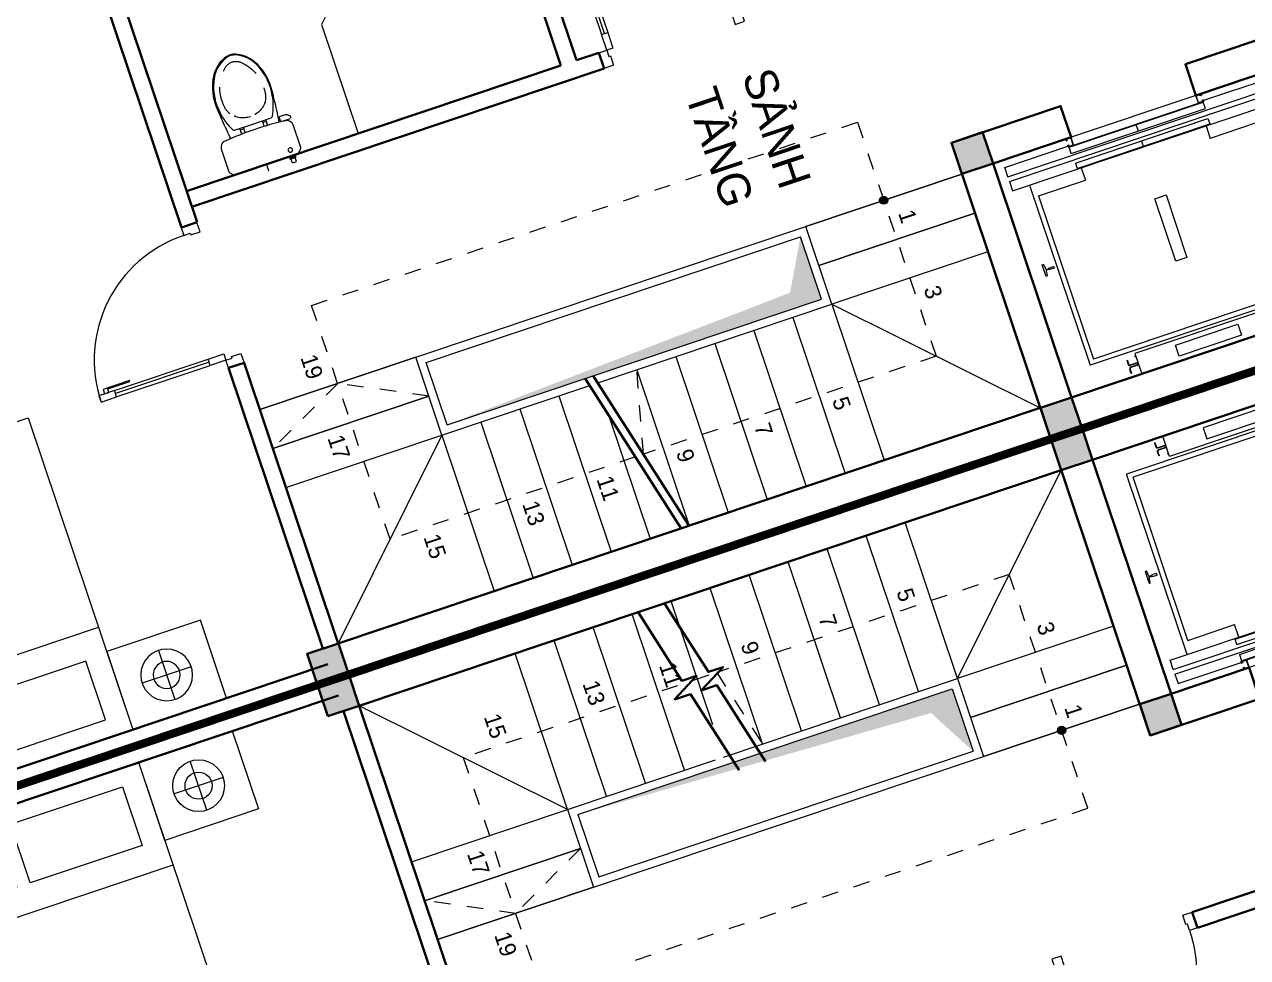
# Model space of a CAD drawing. Header units: metres. Extents: x 568332 to 569219, y 2065964 to 2066430.
# Drawn here: x 568493.12 to 568500.56, y 2066177.29 to 2066182.96 of the extents above; entities that cross this region are included whole.
import ezdxf

# ---------------------------------------------------------------- set-up
doc = ezdxf.new("R2010")
doc.units = ezdxf.units.M
for name, pattern in [('$AUDIT_BAD_LTYPE2', [0]), ('CENTER', [2, 1.25, -0.25, 0.25, -0.25]), ('HIDDEN', [0.375, 0.25, -0.125]), ('HIDDEN2', [0.1875, 0.125, -0.0625]), ('xref-thap C (mb tang 32-2)$0$HIDDEN', [0.375, 0.25, -0.125])]:
    doc.linetypes.add(name, pattern=pattern)
doc.layers.get('0').update_dxf_attribs({"linetype": 'CONTINUOUS'})
for name, color, linetype, lineweight in [('-CENTER', 143, 'CENTER', 13), ('-CONCRETE', 1, 'CONTINUOUS', 35), ('-DOOR', 137, 'CONTINUOUS', 9), ('-FURNITURE', 46, 'CONTINUOUS', 9), ('-HATCH', 8, 'CONTINUOUS', 5), ('-KH', 143, 'CONTINUOUS', 13), ('-LINE1', 7, 'CONTINUOUS', 18), ('-LINE2', 252, 'CONTINUOUS', 9), ('-TEXT', 7, 'CONTINUOUS', 15), ('-WALL', 4, 'CONTINUOUS', 35)]:
    doc.layers.add(name, color=color, linetype=linetype, lineweight=lineweight)
doc.layers.add('-RANH GIOI LO DAT', color=12, linetype='CONTINUOUS')
doc.styles.add('T1', font='', dxfattribs={"height": 200})
doc.styles.add('vnavanth', font='', dxfattribs={"width": 0.8})
doc.styles.get('T1').set_extended_font_data('VNgeometric Light')
doc.styles.get('vnavanth').set_extended_font_data('.VnAvantH')

# ---------------------------------------------------------------- blocks, each defined once
blk = doc.blocks.new('A$C8a974c9c')
for p, q in [((1750.087982669494, 2957.416116623174), (1750.087982669657, 2642.58393779996)), ((1592.671893257969, 2800.000027211493), (1907.504072081182, 2800.000027211652)), ((1342.999452652235, 2500.000027214177), (1342.999452652119, 700.000027214177)), ((1750.087982669345, 242.5839378051005), (1750.087982669549, 557.4161166283138)), ((1592.67189325784, 400.0000272168018), (1907.504072081053, 400.0000272166017))]:
    blk.add_line(p, q)
for points in [[(1999.999452652235, 3100.000027209127), (1500.176512686827, 3100.000027209127), (1500.176512686827, 2500.000027214177), (1999.999452652235, 2500.000027214177)], [(1890.999452652235, 2360.000027214177), (1514.499452652235, 2360.000027214177), (1514.499452652148, 1642.500027214177), (1890.999452652148, 1642.500027214177)], [(1890.99945265209, 840.000027214177), (1514.49945265209, 840.000027214177), (1514.499452652148, 1557.500027214177), (1890.999452652148, 1557.500027214177)], [(1999.999452652119, 100.0000272192265), (1500.17651268671, 100.0000272192265), (1500.17651268671, 700.000027214177), (1999.999452652119, 700.000027214177)]]:
    blk.add_lwpolyline(points, close=True)
blk.add_lwpolyline([(1999.999452652235, 2500.000027214177), (-0.0005473477649502456, 2500.000027214177), (-0.0005473478813655674, 700.000027214177), (1999.999452652119, 700.000027214177), (1999.999452652235, 2500.000027214177)])
for centre, radius in [((1750.087982669561, 2800.000027211581), 157.4160894116067), ((1750.087982669561, 2800.000027211581), 82.41608941160666), ((1750.087982669432, 400.0000272166926), 157.4160894116067), ((1750.087982669432, 400.0000272166926), 82.41608941160666)]:
    blk.add_circle(centre, radius)
blk = doc.blocks.new('X-5M-DH-2-CORE$0$A$C75E80C28')
at = {"layer": '-LINE2', "linetype": 'Continuous', "ltscale": 2}
for p, q in [((-510.0000099998433, -21.5000000000291), (-510.0000099998579, -50.60000000000582)), ((-506.8000099998899, -21.5000000000291), (-510.0000099998433, -21.5000000000291)), ((-506.8000099998899, -21.5000000000291), (-506.8000099999044, -50.60000000000582)), ((-456.2000100000296, -56.79999999998836), (-500.6000099999364, -56.80000000001746)), ((-456.2000100000441, -60), (-500.600009999951, -60.0000000000291)), ((-456.2000100000296, -70), (-500.6000099999364, -70.0000000000291)), ((-456.2000100000296, -73.19999999995343), (-500.6000099999364, -73.19999999998254)), ((-453.2000100000441, -63), (-453.2000100000296, -67)), ((-450.0000099998579, -63), (-450.0000099998433, -67)), ((450.0000100000616, -63), (450.0000100000761, -67)), ((453.200010000015, -63), (453.2000100000296, -67)), ((456.2000100000296, -56.79999999998836), (500.6000100000529, -56.79999999998836)), ((456.200010000015, -60), (500.6000100000383, -60)), ((456.2000100000296, -70), (500.6000100000529, -70)), ((456.2000100000296, -73.19999999995343), (500.6000100000529, -73.19999999995343)), ((506.8000100001227, -21.5), (510.0000100000761, -21.5)), ((506.8000100001227, -21.5), (506.8000100001082, -50.59999999997672)), ((510.0000100000761, -21.5), (510.0000100000616, -50.59999999997672)), ((-556.8000102631631, -112.4999999912397), (-560.0000102631166, -112.4999999912397)), ((-510.0000099998579, -108.5000000000291), (-510.0000099998433, -79.39999999999418)), ((-506.8000099999044, -108.5000000000291), (-506.8000099998899, -79.39999999999418)), ((456.800009736864, -112.4999999912397), (460.0000097368174, -112.4999999912397)), ((506.8000100001227, -108.5), (506.8000100001227, -79.39999999996508)), ((510.0000100000761, -108.5), (510.0000100000761, -79.39999999996508)), ((-731.0000002632733, -148.9999999649008), (730.9999997367267, -148.9999999649299)), ((-731.0000002698944, -1304.999999934109), (-731.0000002632733, -148.9999999649008)), ((-700.0000002632733, -178.9999999649008), (699.9999997367267, -178.9999999649299)), ((-700.0000002699089, -1224.999999934109), (-700.0000002632733, -178.9999999649008)), ((699.9999997300911, -1224.999999934109), (699.9999997367267, -178.9999999649299)), ((730.9999997301056, -1304.999999934109), (730.9999997367267, -148.9999999649299)), ((-700.0000002699089, -1224.999999934109), (-400.0000002699089, -1224.999999934138)), ((-400.0000002698944, -1304.999999934138), (-400.0000002699089, -1224.999999934138)), ((699.9999997300911, -1224.999999934109), (399.9999997300911, -1224.999999934109)), ((399.9999997301056, -1304.999999934109), (399.9999997300911, -1224.999999934109)), ((839.9999997301056, -1304.999999934109), (-840.0000002698944, -1304.999999934109)), ((-840.0000002698944, -1364.999999934109), (-840.0000002698944, -1304.999999934109)), ((424.9999997301056, -1308.999999934109), (-425.0000002698944, -1308.999999934109)), ((-425.0000002699089, -1342.999999934109), (-425.0000002698944, -1308.999999934109)), ((-2.6989437174052e-07, -1308.999999934109), (-2.699089236557484e-07, -1342.999999934109)), ((424.9999997300911, -1342.999999934109), (424.9999997301056, -1308.999999934109)), ((839.9999997301056, -1364.999999934109), (839.9999997301056, -1304.999999934109)), ((839.9999997301056, -1364.999999934109), (-840.0000002698944, -1364.999999934109)), ((839.9999997301056, -1394.999999934109), (-840.0000002698944, -1394.999999934109)), ((-840.0000002698944, -1394.999999934109), (-840.0000002698944, -1454.999999934109)), ((429.9999997300911, -1405.999999934138), (-430.0000002699089, -1405.999999934109)), ((-430.0000002699089, -1405.999999934109), (-430.0000002698944, -1445.999999934109)), ((424.9999997300911, -1342.999999934109), (-425.0000002699089, -1342.999999934109)), ((-2.699089236557484e-07, -1405.999999934109), (-2.6989437174052e-07, -1445.999999934109)), ((429.9999997300911, -1405.999999934138), (429.9999997301056, -1445.999999934138)), ((839.9999997301056, -1394.999999934109), (839.9999997301056, -1454.999999934109)), ((-840.0000002698944, -1454.999999934109), (-435.0000002698944, -1454.999999934109)), ((-435.0000002698944, -1449.999999934109), (-435.0000002699089, -1459.999999934109)), ((-435.0000002698944, -1449.999999934109), (-400.0000002698944, -1449.999999934138)), ((-435.0000002699089, -1459.999999934109), (-425.0000002699089, -1459.999999934109)), ((-433.4000002698012, -1451.599999934086), (-433.4000002698012, -1458.399999934074)), ((-433.4000002698012, -1451.599999934086), (-401.6000002697547, -1451.599999934086)), ((-433.4000002698012, -1458.399999934074), (-425.0000002698944, -1458.399999934074)), ((429.9999997301056, -1445.999999934138), (-430.0000002698944, -1445.999999934109)), ((-425.0000002698944, -1458.399999934074), (-425.0000002699089, -1459.999999934109)), ((-401.6000002697547, -1451.599999934086), (-401.6000002697256, -1498.399999934074)), ((399.9999997301056, -1449.999999934109), (-400.0000002698944, -1449.999999934138)), ((-400.0000002698944, -1449.999999934138), (-400.0000002698653, -1499.999999934138)), ((399.9999997301056, -1449.999999934109), (399.9999997301347, -1499.999999934109)), ((434.9999997301056, -1449.999999934109), (399.9999997301056, -1449.999999934109)), ((401.5999997301988, -1451.599999934086), (401.5999997302279, -1498.399999934074)), ((433.3999997302453, -1451.599999934086), (401.5999997301988, -1451.599999934086)), ((433.3999997302453, -1458.399999934074), (424.9999997301056, -1458.399999934074)), ((424.9999997301056, -1458.399999934074), (424.9999997301056, -1459.999999934109)), ((434.9999997301056, -1459.999999934109), (424.9999997301056, -1459.999999934109)), ((433.3999997302453, -1451.599999934086), (433.3999997302453, -1458.399999934074)), ((434.9999997301056, -1449.999999934109), (434.9999997301056, -1459.999999934109)), ((839.9999997301056, -1454.999999934109), (434.9999997301056, -1454.999999934109)), ((-435.0000002698653, -1489.999999934109), (-435.0000002698653, -1499.999999934109)), ((-435.0000002698653, -1489.999999934109), (-425.0000002698653, -1489.999999934109)), ((-435.0000002698653, -1499.999999934109), (-400.0000002698653, -1499.999999934138)), ((-433.4000002697721, -1491.599999934086), (-433.4000002697721, -1498.399999934074)), ((-433.4000002697721, -1491.599999934086), (-425.0000002698653, -1491.599999934086)), ((-433.4000002697721, -1498.399999934074), (-401.6000002697256, -1498.399999934074)), ((-425.0000002698653, -1489.999999934109), (-425.0000002698653, -1491.599999934086)), ((434.9999997301347, -1499.999999934109), (399.9999997301347, -1499.999999934109)), ((433.3999997302744, -1498.399999934074), (401.5999997302279, -1498.399999934074)), ((424.9999997301347, -1489.999999934109), (424.9999997301347, -1491.599999934086)), ((434.9999997301347, -1489.999999934109), (424.9999997301347, -1489.999999934109)), ((433.3999997302744, -1491.599999934086), (424.9999997301347, -1491.599999934086)), ((433.3999997302744, -1491.599999934086), (433.3999997302744, -1498.399999934074)), ((434.9999997301347, -1489.999999934109), (434.9999997301347, -1499.999999934109))]:
    blk.add_line(p, q, dxfattribs=at)
for points in [[(-450.0000000000146, 0), (-450, -130), (450, -130), (449.9999999999854, 0)], [(-200, -29), (200.0000000001164, -29), (200.0000000001164, -101), (-200, -101)], [(-36.0000002632587, -583.9999999649008), (35.9999997367413, -583.9999999649008), (35.99999973675585, -983.9999999649008), (-36.00000026324415, -983.9999999649008)]]:
    blk.add_lwpolyline(points, close=True, dxfattribs=at)
for points in [[(-780.0000002632587, -788.9999999649008), (-751.0000002632587, -788.9999999649299, 0.414213562373095), (-750.0000002632733, -787.9999999649008), (-750.0000002632587, -783.9999999649008), (-750.0000002632587, -779.9999999649008, 0.414213562373095), (-751.0000002632733, -778.9999999649299), (-780.0000002632733, -778.9999999649881, -0.2569775838576673), (-784.1207396915852, -781.9399999648449), (-797.9000002631656, -781.939999964874, -0.414213562373095), (-800.9000002631656, -778.939999964874), (-804.0000002632587, -749.4999999649008, 0.414213562373095), (-807.0000002632587, -746.4999999649008), (-812.0000002632587, -746.4999999649008), (-812.0000002632587, -783.9999999649008), (-812.0000002632587, -821.4999999649008), (-807.0000002632587, -821.4999999649008, 0.414213562373095), (-804.0000002632587, -818.4999999649008), (-800.9000002631656, -789.0599999648693, -0.414213562373095), (-797.9000002631656, -786.0599999648693), (-784.1207396915852, -786.0599999648402, -0.2569775838576673), (-780.0000002632587, -788.9999999647553)], [(779.9999997367413, -788.9999999649299), (750.9999997367413, -788.9999999649008, -0.414213562373095), (749.9999997367267, -787.9999999649299), (749.9999997367413, -783.9999999649299), (749.9999997367413, -779.9999999649299, -0.414213562373095), (750.9999997367267, -778.9999999649008), (779.9999997368432, -778.9999999650172, 0.2569775838576673), (784.1207391653006, -781.939999964874), (797.899999736881, -781.9399999648449, 0.414213562373095), (800.899999736881, -778.9399999648449), (803.9999997367413, -749.4999999649008, -0.414213562373095), (806.9999997367413, -746.4999999649008), (811.9999997367413, -746.4999999649008), (811.9999997367413, -783.9999999649008), (811.9999997367413, -821.4999999649008), (806.9999997367413, -821.4999999649008, -0.414213562373095), (803.9999997367413, -818.4999999649008), (800.899999736881, -789.0599999648402, 0.414213562373095), (797.899999736881, -786.0599999648402), (784.1207391653006, -786.0599999648693, 0.2569775838576672), (779.9999997368577, -788.9999999647844)]]:
    blk.add_lwpolyline(points, format="xyb", dxfattribs=at)
for centre, radius, start, end in [((-500.600009999951, -50.60000000000582), 9.400000000001475, 180, 270), ((-500.6000099999364, -79.39999999999418), 9.399999999997844, 90, 180), ((-500.600009999951, -50.60000000000582), 6.200000000004374, 180, 270), ((-500.6000099999364, -79.39999999999418), 6.19999999999734, 90, 180), ((-456.2000100000441, -63), 6.19999999999713, 0, 90), ((-456.2000100000441, -63), 3.000000000000045, 0, 90), ((-456.2000100000296, -67), 6.20000000000076, 270, 0), ((-456.2000100000296, -67), 2.999999999999834, 270, 0), ((456.200010000015, -63), 6.19999999999713, 90, 180), ((456.2000100000296, -67), 6.20000000000076, 180, 270), ((456.200010000015, -63), 3.000000000000045, 90, 180), ((456.2000100000296, -67), 2.999999999999834, 180, 270), ((500.6000100000383, -50.59999999997672), 6.200000000004374, 270, 0), ((500.6000100000383, -50.59999999997672), 9.400000000001475, 270, 0), ((500.6000100000529, -79.39999999996508), 9.399999999997844, 0, 90), ((500.6000100000529, -79.39999999996508), 6.19999999999734, 0, 90)]:
    blk.add_arc(centre, radius, start, end, dxfattribs=at)
blk = doc.blocks.new('A$C5C575821')
at = {"layer": '-CONCRETE'}
h = blk.add_hatch(color=256, dxfattribs=at)
h.dxf.hatch_style = 1
h.paths.add_polyline_path([(-0.00237559899687767, 200.0000000000146), (-0.00237559899687767, 1.455191522836685e-11), (199.9976244010031, 1.455191522836685e-11), (199.9976244010031, 200.0000000000146)])
blk.add_lwpolyline([(-0.00237559899687767, 1.455191522836685e-11), (199.9976244010031, 1.455191522836685e-11), (199.9976244010031, 200.0000000000146), (-0.00237559899687767, 200.0000000000146)], close=True, dxfattribs=at)
blk = doc.blocks.new('A$C3F71457E')
at = {"layer": '-CONCRETE'}
blk.add_lwpolyline([(-8.760252967476845e-09, -100.0000002632005), (0, 400), (-1500, 400.0000000000582), (-1500.00000001755, -1399.999999999942), (-1.754960976541042e-08, -1400), (-7.895869202911854e-08, -900.0000002632005), (199.9999999912397, -900.0000002982852), (199.9999999824504, -1600), (-1700.00000001755, -1600), (-1700, 600), (200, 600), (199.9999999912397, -100.0000002982852), (6.140908226370811e-08, -100.0000002632005)], dxfattribs=at)
at = {"layer": '-LINE1'}
blk.add_line((-7.895869202911854e-08, -900.0000002632005), (-8.760252967476845e-09, -100.0000002632005), dxfattribs=at)
at = {"layer": '-WALL'}
for p in [(-1699.997624401003, 399.9999999999854), (0.00237559899687767, 399.9999999999854), (-1699.997624401081, -1599.999999999959), (0.002375601565972829, -1600.000000021305)]:
    blk.add_blockref('A$C5C575821', p, dxfattribs=at)
at = {"color": 2, "rotation": 90}
blk.add_blockref('X-5M-DH-2-CORE$0$A$C75E80C28', (-1500.00000000876, -499.9999999999418), dxfattribs=at)
blk = doc.blocks.new('*U198')
at = {"linetype": '$AUDIT_BAD_LTYPE2'}
for p, q in [((70, 100), (70, 700.0000000000018)), ((90, 700.0000000000018), (90, 100))]:
    blk.add_line(p, q, dxfattribs=at)
for points in [[(50, 700.0000000000018), (90, 700.0000000000018), (90, 800.0000000000018), (50, 800.0000000000018), (50, 700.0000000000018)], [(50, 702.9059272893373), (50, 100)], [(50, 100), (90, 100), (90, 0), (50, 0), (50, 100)]]:
    blk.add_lwpolyline(points)
for points in [[(118.2698876160139, 594.515618111911), (118.2698876160139, 764.1349438079942), (90, 764.1349438079942), (90, 735.8650561920094), (112.6159100928053, 735.8650561920094), (112.6159100928053, 594.515618111911)], [(0, 0), (50, 0), (50, -40), (60, -40), (60, -100.0001724930771), (0, -100.0001724930771)], [(900.0000000000018, -1.262177448353619e-28), (850.0000000000018, -1.262177448353619e-28), (850.0000000000018, -40.00000000000001), (840.0000000000018, -40.00000000000001), (840.0000000000018, -100.0001724930771), (900.0000000000018, -100.0001724930771)]]:
    blk.add_lwpolyline(points, close=True)
at = {"linetype": '$AUDIT_BAD_LTYPE2', "ltscale": 0.3}
blk.add_arc((50, 0), 800.0000000000019, 0, 90, dxfattribs=at)
blk = doc.blocks.new('A$C18091ED7')
for p, q in [((9.957147995010018e-09, -42.13376978135784), (0, -3.786117304116488e-07)), ((146.1412317672475, -26.59467297248193), (179.181621938591, -26.59467296488583)), ((146.1412317672475, -26.59467297248193), (146.1412317680188, -30.17859706786112)), ((146.1412317680188, -30.17859706786112), (165.7503655985456, -30.17859706340823)), ((153.0594147269658, -36.79204952501459), (146.1412317680188, -30.17859706786112)), ((152.3191092506386, -2.717133611440659e-07), (152.3191092568413, -26.59467297093943)), ((152.3191092506386, -2.717133611440659e-07), (179.1816219322718, -2.654269337654114e-07)), ((153.0594147269658, -36.79204952501459), (165.7503656001572, -36.79204952192958)), ((153.0594147275151, -39.73033438943094), (153.0594147269658, -36.79204952501459)), ((153.0594147275151, -39.73033438943094), (178.4413164740145, -39.73033438349376)), ((153.0594147275151, -39.73033438943094), (178.4413164740145, -39.73033438349376)), ((153.0594147275151, -39.73033438943094), (153.0594147281554, -42.13376974494895)), ((185.3594994290725, -30.17859705851879), (165.7503655985456, -30.17859706340823)), ((178.4413164733487, -36.79204951884458), (165.7503656001572, -36.79204952192958)), ((185.3594994290725, -30.17859705851879), (178.4413164733487, -36.79204951884458)), ((178.4413164733487, -36.79204951884458), (178.4413164740145, -39.73033438349376)), ((178.4413164740145, -39.73033438349376), (178.4413164746547, -42.1337697392446)), ((179.1816219322718, -2.654269337654114e-07), (179.181621938591, -26.59467296488583)), ((179.181621938591, -26.59467296488583), (185.3594994283012, -26.59467296337243)), ((185.3594994283012, -26.59467296337243), (185.3594994290725, -30.17859705851879)), ((-83.25994817525861, -267.3592828898691), (-83.259948167517, -299.9634285944048)), ((-83.25994817257379, -278.4883151478134), (-83.25994817046012, -287.6388527823146)), ((-60.91100930959874, -290.0299398849311), (-83.25994816994717, -290.0299398901407)), ((-62.88950393904452, -265.3807882612164), (-81.28145355204106, -265.3807882657275)), ((-60.91100931491019, -267.3592828844266), (-60.91100930728498, -299.9634285889624)), ((60.9110093945892, -267.3592828557594), (60.9110094022144, -299.9634285600623)), ((60.91100939990065, -290.029939856031), (83.25994826024908, -290.0299398510542)), ((62.88950401780676, -265.3807882316178), (81.2814536308033, -265.3807882273395)), ((83.25994825493763, -267.3592828505498), (83.25994826256283, -299.9634285550856)), ((83.25994825750604, -278.488315108727), (83.2599482596197, -287.6388527429954)), ((165.3959958605519, -261.9873972070927), (165.3959958671003, -289.7349902229907)), ((167.8691141396885, -259.5142789271486), (228.0810223811895, -259.5142789128586)), ((167.8691141472664, -292.2081085020036), (206.7175896017579, -292.2081084926904)), ((230.5541406641933, -274.3229751045001), (230.5541406613593, -261.9873971916386))]:
    blk.add_line(p, q)
for points in [[(230.0000000517721, -218.5046414944518, -0.1374073801801567), (225.4781190853137, -234.6482587013161), (221.7949787454636, -240.7070387715066, -0.2360805181595358), (198.2560902649639, -255.4947853636986, -0.0519608230665726), (-198.2560901437319, -255.4947854572965, -0.236080518165078), (-221.7949786317113, -240.7070388760185), (-225.4781189743626, -234.6482588077488, -0.1374073801809237), (-229.9999999484608, -218.5046416030382), (-229.9999999831671, -71.98694829508895, -0.1989123673786679), (-226.3782021181105, -63.2431547633314), (-208.8906150607545, -45.75556769772083, -0.1989123673792025), (-200.1468215308087, -42.13376982865157), (9.971699910238385e-09, -42.13376978135784), (200.1468215506357, -42.13376973403501, -0.1989123673792025), (208.8906150822841, -45.75556759897154), (226.3782021480001, -63.24315465634572, -0.1989123673791691), (230.0000000170658, -71.98694818626973)], [(144.14367173758, -618.9627606730501, -0.2124047892419209), (26.30999211127346, -734.491494372196, -0.0276853236339062), (-0.5628229983012716, -738.609219571983, -0.0222792448073508), (-26.30999181118386, -734.4914943844487, -0.2124047892421136), (-144.1436714920528, -618.9627607410075, -0.1427957259999892), (-167.2376623962118, -428.0139674870588, -0.0930051380368448), (-127.9331820271946, -309.1271633332653, -0.2564387014614383), (-111.240849547703, -299.9634286007786), (4.746470949612558e-08, -299.9634285748762), (111.2408496426324, -299.9634285482753, -0.2564387014619951), (127.933182126606, -309.1271632729331, -0.0930051380368741), (167.2376625517572, -428.0139674081001, -0.1427957260000456)]]:
    blk.add_lwpolyline(points, format="xyb", close=True)
at = {"linetype": 'xref-thap C (mb tang 32-2)$0$HIDDEN', "ltscale": 100}
blk.add_lwpolyline([(61.00044987679576, -669.0176259216969, -0.1990312026443698), (1.417429302819073e-07, -698.769823720475, -0.1990312026443799), (-61.00044960746891, -669.0176259504806, -0.2189240232571595), (-131.9321382956405, -478.313622940972, -0.1537914605682739), (-112.4681372026971, -403.989815428853, -0.2367011859554165), (5.876427167095244e-08, -347.5870280214876, -0.2367011859554843), (112.4681373467611, -403.9898153757968, -0.1537914605681893), (131.9321384748619, -478.313622878748, -0.2189240232571754)], format="xyb", close=True, dxfattribs=at)
blk.add_circle((165.7503656100234, -78.39166221523192), 13.90362011701458)
for centre, radius, start, end in [((-81.28145355158267, -267.3592828894034), 1.978494623656905, 90.00000001354867, 180.0000000133402), ((-62.88950393858613, -267.3592828848923), 1.978494623656905, 1.334021322268115e-08, 90.00000001354867), ((62.88950401826514, -267.3592828552937), 1.978494623656905, 90.00000001354867, 180.0000000133402), ((81.28145363126168, -267.3592828510155), 1.978494623656905, 1.334021322268115e-08, 90.00000001354867), ((167.8691141402633, -261.9873972065106), 2.473118279571131, 90.00000001354867, 180.0000000133402), ((167.8691141466952, -289.7349902224087), 2.473118279571131, 180.0000000133402, 270.0000000135486), ((206.717589598069, -276.6690117186226), 15.53909677420133, 270.0000000135486, 306.4658507565522), ((168.3527972659103, -224.7572911087773), 80.08895368617857, 306.4658507565522, 320.3122930343796), ((228.0810223845983, -274.3229751050822), 2.473118279571131, 320.3122930343796, 1.334021322268115e-08)]:
    blk.add_arc(centre, radius, start, end)
for points, knots in [([(-155.6468228230951, -259.4535552573798), (-156.6353001506941, -267.2522313103836), (-164.2940232875517, -328.394745314552), (-169.1545302536251, -385.0939582949213), (-183.68571763406, -527.7705276800843), (-135.602968026873, -679.1126648240606), (-50.29344375100118, -735.2493608418445), (-19.70048385594782, -741.0901266933652), (1.531116140540689e-07, -743.6724421556864)], [130.6139379315478, 130.6139379315478, 130.6139379315478, 130.6139379315478, 152.8521090939923, 311.1293507817257, 417.703951170228, 561.3833927516608, 697.6926317810714, 710.812262267882, 710.812262267882, 710.812262267882, 710.812262267882]), ([(155.6468228994709, -259.4535551877343), (156.6353002305841, -267.2522312389628), (164.2940233960289, -328.3947452375724), (169.1545303888706, -385.0939582149149), (183.6857178367027, -527.7705275934422), (135.6029683008201, -679.1126647599449), (50.29344405157826, -735.2493608178338), (19.70048415924612, -741.0901266841101), (1.530679583083838e-07, -743.6724421554536)], [130.613937934949, 130.613937934949, 130.613937934949, 130.613937934949, 152.8521090939923, 311.1293507817257, 417.703951170228, 561.3833927516608, 697.6926317810714, 710.812262267882, 710.812262267882, 710.812262267882, 710.812262267882])]:
    blk.add_open_spline(points, degree=3, knots=knots)
blk = doc.blocks.new('*U149')
at = {"linetype": '$AUDIT_BAD_LTYPE2'}
for p, q in [((70, 100), (70, 699.9999999999982)), ((90, 699.9999999999982), (90, 100))]:
    blk.add_line(p, q, dxfattribs=at)
for points in [[(50, 699.9999999999982), (90, 699.9999999999982), (90, 799.9999999999982), (50, 799.9999999999982), (50, 699.9999999999982)], [(50, 702.9059272893337), (50, 100)], [(50, 100), (90, 100), (90, 0), (50, 0), (50, 100)]]:
    blk.add_lwpolyline(points)
for points in [[(118.2698876160139, 594.5156181119073), (118.2698876160139, 764.1349438079906), (90, 764.1349438079906), (90, 735.8650561920058), (112.6159100928053, 735.8650561920058), (112.6159100928053, 594.5156181119073)], [(0, 0), (50, 0), (50, -40), (60, -40), (60, -99.99999999999272), (0, -99.99999999999272)], [(899.9999999999982, 1.3252863207713e-28), (849.9999999999982, 1.3252863207713e-28), (849.9999999999982, -40.00000000000001), (839.9999999999982, -40.00000000000001), (839.9999999999982, -99.99999999999272), (899.9999999999982, -99.99999999999272)]]:
    blk.add_lwpolyline(points, close=True)
at = {"linetype": '$AUDIT_BAD_LTYPE2', "ltscale": 0.3}
blk.add_arc((50, 0), 799.9999999999982, 0, 90, dxfattribs=at)
blk = doc.blocks.new('M25-T3')
at = {"layer": '-HATCH', "true_color": 0x8c8896}
h = blk.add_hatch(color=252, dxfattribs=at)
h.dxf.hatch_style = 1
edge = h.paths.add_edge_path()
edge.add_arc((202384.815302193, -557899.6979915649), 24.62566289535607, 0, 360)
h = blk.add_hatch(color=252, dxfattribs=at)
h.dxf.hatch_style = 1
h.paths.add_polyline_path([(202434.815302193, -558449.6979915649), (202834.5307849441, -558449.6979915649), (202834.5307849444, -560849.6979915646), (202736.9897594734, -558618.2472812564)])
at = {"layer": '-FURNITURE'}
blk.add_lwpolyline([(199684.434136397, -560098.5569556693), (199684.434136397, -560198.5569556693), (200284.434136397, -560798.5569556693), (200984.434136397, -560798.5569556693)], dxfattribs=at)
at = {"layer": '-KH', "linetype": 'HIDDEN2', "ltscale": 5}
blk.add_line((203384.5307849451, -559774.6954762775), (202884.5307849446, -559649.6979915649), dxfattribs=at)
for points in [[(203384.5307849451, -559826.2343576027), (203384.5307849451, -561399.6979915656), (201884.9575608174, -561399.6979915656), (201884.9575608174, -557899.6979915649), (203384.5307849451, -557899.6979915649), (203384.5307849451, -559774.6954762775)], [(202634.6730435686, -560899.6979915637), (202384.815302193, -561399.6979915637), (202634.6730435686, -561899.0453846897)]]:
    blk.add_lwpolyline(points, dxfattribs=at)
at = {"layer": '-KH'}
blk.add_circle((202384.815302193, -557899.6979915649), 24.62566289535607, dxfattribs=at)
at = {"layer": '-LINE1'}
for p, q in [((202384.815302193, -558399.6979915649), (202384.815302193, -557399.6979915649)), ((202384.815302193, -557399.6979915649), (202384.815302193, -558399.6979915649)), ((202634.6730435686, -558399.6979915649), (202634.6730435686, -557399.6979915649)), ((202634.6730435686, -557399.6979915649), (202634.6730435686, -558399.6979915649)), ((202884.5307849441, -557399.6979915649), (202884.5307849441, -558399.6979915649)), ((202884.5307849441, -558399.6979915649), (202384.815302193, -558399.6979915649)), ((202384.8153021931, -560899.6979915646), (202384.815302193, -558399.6979915649)), ((202884.5307849446, -559899.6979915646), (202884.5307849441, -558399.6979915649)), ((202834.5307849441, -558449.6979915649), (202434.815302193, -558449.6979915649)), ((202434.8153021938, -560849.6979915646), (202434.815302193, -558449.6979915649)), ((202834.5307849444, -560849.6979915646), (202834.5307849441, -558449.6979915649)), ((202884.5307849451, -560899.6979915646), (202884.5307849447, -559951.2368728903)), ((202834.5307849444, -560849.6979915646), (202434.8153021938, -560849.6979915646)), ((202884.5307849441, -560899.6979915646), (202384.815302193, -560899.6979915646)), ((202384.815302193, -560899.6979915646), (202384.815302193, -561899.6979915646)), ((202384.815302193, -561899.6979915646), (202384.815302193, -560899.6979915646)), ((202634.6730435686, -560899.6979915646), (202634.6730435686, -561899.6979915646)), ((202634.6730435686, -561899.6979915646), (202634.6730435686, -560899.6979915646)), ((202884.5307849441, -561899.6979915646), (202884.5307849441, -560899.6979915646)), ((202884.5307849451, -560899.6979915646), (203884.5106630513, -561899.2095623689))]:
    blk.add_line(p, q, dxfattribs=at)
at = {"layer": '-LINE1', "lineweight": 18}
for p, q in [((202884.5307849441, -558399.6979915649), (203884.5106630513, -557399.2095625435)), ((202884.5307849441, -558399.6979915649), (203884.560134701, -558399.6979915649)), ((202884.5307849444, -558649.6979915646), (203884.5601347013, -558649.6979915646)), ((202884.5307849439, -558899.6979915646), (203884.5601347008, -558899.6979915646)), ((202884.5307849439, -559149.6979915646), (203884.5601347008, -559149.6979915646)), ((202884.5307849439, -559399.6979915646), (203884.5601347008, -559399.6979915646)), ((202884.5307849439, -559649.6979915646), (203884.5601347008, -559649.6979915646)), ((203090.6821620064, -559899.6979915646), (203884.5601347008, -559899.6979915646)), ((202884.5307849446, -560149.6979915646), (203884.5601347015, -560149.6979915646)), ((202884.5307849441, -560399.6979915646), (203884.560134701, -560399.6979915646)), ((202884.5307849446, -560649.6979915646), (203884.5601347015, -560649.6979915646)), ((202884.5307849441, -560899.6979915646), (203884.560134701, -560899.6979915646))]:
    blk.add_line(p, q, dxfattribs=at)
at = {"layer": '-RANH GIOI LO DAT', "linetype": 'HIDDEN', "ltscale": 10, "const_width": 50}
blk.add_lwpolyline([(193084.434136099, -549698.7211336258), (193084.434136312, -563172.8749441393), (198078.8676139492, -568408.7440416755), (204084.4341360729, -568692.3653100221), (204084.4341364033, -549698.7211336258)], close=True, dxfattribs=at)
at = {"layer": '-WALL'}
for p, q in [((204084.4341354074, -566059.440453921), (204084.4341364032, -551698.7211335266)), ((203884.4341364032, -561899.2095623687), (203884.5106630513, -557399.2095625435)), ((200984.434136397, -559398.5569556693), (200984.4341363969, -559254.852202421)), ((200984.4341363969, -559254.8522024208), (201084.4341363969, -559254.8522024208)), ((201084.4341363969, -559254.8522024208), (201084.4341363969, -561898.5569556693)), ((200984.434136397, -559398.5569556693), (197284.4341370041, -559398.5569556693)), ((200984.434136397, -559498.5569556693), (197284.4341370041, -559498.5569556693)), ((200984.4341363969, -561898.5569556693), (200984.434136397, -559498.5569556693)), ((201184.4341364031, -561898.5569556693), (199600.5711727392, -561898.5569556693)), ((201184.4341364031, -561998.5569556693), (201184.4341364031, -561898.5569556693)), ((203884.5106630513, -561899.2095623689), (202084.4341364031, -561899.2095623689)), ((202084.4341364031, -561899.2095623689), (202084.4341364031, -561998.5569556693)), ((199600.5711727392, -561998.5569556693), (201184.4341364031, -561998.5569556693)), ((203884.4341364032, -561998.5569556693), (202084.4341364031, -561998.5569556693)), ((203984.4365244372, -565859.440453921), (203984.4341364032, -561998.5569556693))]:
    blk.add_line(p, q, dxfattribs=at)
for points in [[(203884.5106630513, -559649.6979915646), (202834.5307849442, -559912.1982430934)], [(203884.5106630513, -559701.2368728903), (202834.5307849442, -559963.7371244191)]]:
    blk.add_lwpolyline(points, dxfattribs=at)
at = {"layer": '-DOOR'}
for name, p, rotation in [('*U198', (200984.4341363969, -559254.8522024208), 90.00000000000001), ('*U149', (202084.4341364031, -561999.2095623689), 180)]:
    blk.add_blockref(name, p, dxfattribs=dict(at, rotation=rotation))
at = {"layer": '-FURNITURE', "xscale": -1}
for name, p, rotation in [('A$C18091ED7', (201026.5679061784, -561386.5037831813), 270), ('A$C8a974c9c', (201984.434683751, -562548.5569284551), 180)]:
    blk.add_blockref(name, p, dxfattribs=dict(at, rotation=rotation))
at = {"layer": '-WALL', "rotation": 180}
blk.add_blockref('A$C3F71457E', (202384.4341363856, -556798.7211335225), dxfattribs=at)
at = {"layer": '-WALL', "xscale": -1}
for p in [(204084.4317607983, -557398.7211335278), (204084.4317607983, -562098.5569556749)]:
    blk.add_blockref('A$C5C575821', p, dxfattribs=at)
at = {"layer": '-TEXT', "style": 'T1'}
for s, p in [('1', (202486.4048983482, -557842.0672207505)), ('3', (202972.7557385933, -557842.0672207496)), ('5', (203436.9363274836, -558584.5904556902)), ('7', (203436.9363274836, -559084.5904556902)), ('9', (203436.9363274836, -559584.5904556903)), ('11', (203436.8868558338, -560094.6194604764)), ('13', (203436.8868558338, -560570.9821941288)), ('15', (203436.8868558338, -561203.5036113601)), ('19', (202164.2265948434, -561565.4887058253)), ('17', (202680.2330217356, -561565.4887058254))]:
    blk.add_text(s, height=100, rotation=359.9999999899487, dxfattribs=at).set_placement(p)
at = {"layer": '-TEXT', "color": 2, "style": 'vnavanth'}
for s, p in [('s¶nh', (201391.3402878842, -558475.9238011183, -1.348764000838661e-08)), ('tÇng', (201391.3402878842, -558841.2761784426, -1.348764000838661e-08))]:
    blk.add_text(s, height=199.9591899200177, dxfattribs=at).set_placement(p)
blk = doc.blocks.new('G1600')
for p, q in [((137477.0741823114, -212827.2147267315), (139077.0741823114, -212827.2147267327)), ((137227.6935681712, -213391.7193460799), (137227.6935681718, -213076.8871672568)), ((139326.4547964507, -213391.7193460799), (139326.4547964501, -213076.8871672568)), ((137385.1096575831, -213234.3032566686), (137070.2774787599, -213234.3032566681)), ((139169.0387070388, -213234.3032566686), (139483.870885862, -213234.3032566681))]:
    blk.add_line(p, q)
blk.add_lwpolyline([(137477.074182311, -213484.2147267315), (137477.0741823123, -211484.2147267315), (139077.0741823123, -211484.2147267327), (139077.074182311, -213484.2147267327), (137477.074182311, -213484.2147267315)])
for points in [[(136977.074182316, -213484.2147267311), (136977.0741823163, -212984.3917867657), (137477.0741823113, -212984.3917867661), (137477.074182311, -213484.2147267315)], [(137617.074182311, -213375.2147267316), (137617.0741823112, -212998.7147267316), (138234.5741823112, -212998.714726732), (138234.574182311, -213375.214726732)], [(138937.074182311, -213375.2147267325), (138937.0741823112, -212998.7147267325), (138319.5741823112, -212998.7147267321), (138319.574182311, -213375.2147267321)], [(139577.0741823059, -213484.2147267331), (139577.0741823062, -212984.3917867677), (139077.0741823113, -212984.3917867673), (139077.074182311, -213484.2147267327)]]:
    blk.add_lwpolyline(points, close=True)
for centre, radius in [((137227.6935681715, -213234.3032566684), 157.4160894116067), ((139326.4547964504, -213234.3032566684), 157.4160894116067), ((137227.6935681715, -213234.3032566684), 82.41608941160666), ((139326.4547964504, -213234.3032566684), 82.41608941160666)]:
    blk.add_circle(centre, radius)
blk = doc.blocks.new('M24-T3')
at = {"layer": '-HATCH', "true_color": 0x8c8896}
h = blk.add_hatch(color=252, dxfattribs=at)
h.dxf.hatch_style = 1
edge = h.paths.add_edge_path()
edge.add_arc((200107.9533598857, -492411.1709885446), 24.62566289535607, 0, 360)
h = blk.add_hatch(color=252, dxfattribs=at)
h.dxf.hatch_style = 1
h.paths.add_polyline_path([(200057.9533598857, -492961.1709885446), (199658.2378771345, -492961.1709885446), (199658.2378771343, -495361.1709885441), (199755.7789026052, -493129.7202782359)])
at = {"layer": '-KH', "linetype": 'HIDDEN2', "ltscale": 5}
blk.add_line((199108.2378771336, -494286.168473257), (199608.2378771341, -494161.1709885446), dxfattribs=at)
for points in [[(199108.2378771336, -494337.7073545824), (199108.2378771336, -495911.1709885451), (200607.8111012611, -495911.1709885451), (200607.8111012611, -492411.1709885446), (199108.2378771336, -492411.1709885446), (199108.2378771336, -494286.168473257)], [(199858.09561851, -495411.1709885432), (200107.9533598855, -495911.1709885432), (199858.0956185101, -496410.5183816694)]]:
    blk.add_lwpolyline(points, dxfattribs=at)
at = {"layer": '-KH'}
blk.add_circle((200107.9533598857, -492411.1709885446), 24.62566289535607, dxfattribs=at)
at = {"layer": '-LINE1', "lineweight": 18}
for p, q in [((199608.2378771345, -492911.1709885446), (198608.2579990272, -491910.682559523)), ((199608.2378771345, -492911.1709885446), (198608.2085273776, -492911.1709885446)), ((199608.2378771343, -493161.1709885444), (198608.2085273774, -493161.1709885444)), ((199608.2378771348, -493411.1709885444), (198608.2085273779, -493411.1709885444)), ((199608.2378771348, -493661.1709885444), (198608.2085273779, -493661.1709885444)), ((199608.2378771348, -493911.1709885444), (198608.2085273779, -493911.1709885444)), ((199608.2378771348, -494161.1709885444), (198608.2085273779, -494161.1709885444)), ((199402.0865000721, -494411.1709885444), (198608.2085273779, -494411.1709885444)), ((199608.2378771341, -494661.1709885444), (198608.2085273772, -494661.1709885444)), ((199608.2378771345, -494911.1709885444), (198608.2085273776, -494911.1709885444)), ((199608.2378771341, -495161.1709885444), (198608.2085273772, -495161.1709885444)), ((199608.2378771345, -495411.1709885441), (198608.2085273776, -495411.1709885441))]:
    blk.add_line(p, q, dxfattribs=at)
at = {"layer": '-LINE1'}
for p, q in [((199608.2378771345, -491911.1709885446), (199608.2378771345, -492911.1709885446)), ((199858.0956185101, -492911.1709885446), (199858.0956185101, -491911.1709885446)), ((199858.0956185101, -491911.1709885446), (199858.0956185101, -492911.1709885446)), ((200107.9533598857, -492911.1709885446), (200107.9533598857, -491911.1709885446)), ((200107.9533598857, -491911.1709885446), (200107.9533598855, -492911.1709885446)), ((199608.2378771339, -494411.1709885441), (199608.2378771345, -492911.1709885446)), ((199608.2378771345, -492911.1709885446), (200107.9533598857, -492911.1709885446)), ((200107.9533598854, -495411.1709885441), (200107.9533598857, -492911.1709885446)), ((199658.2378771343, -495361.1709885441), (199658.2378771345, -492961.1709885446)), ((199658.2378771345, -492961.1709885446), (200057.9533598857, -492961.1709885446)), ((200057.9533598847, -495361.1709885441), (200057.9533598857, -492961.1709885446)), ((199608.2378771336, -495411.1709885441), (199608.2378771339, -494462.7098698698)), ((199658.2378771343, -495361.1709885441), (200057.9533598847, -495361.1709885441)), ((199608.2378771336, -495411.1709885441), (198608.2579990272, -496410.6825593484)), ((199608.2378771345, -495411.1709885441), (200107.9533598857, -495411.1709885441)), ((199608.2378771345, -496411.1709885441), (199608.2378771345, -495411.1709885441)), ((199858.0956185101, -495411.1709885441), (199858.0956185101, -496411.1709885441)), ((199858.0956185101, -496411.1709885441), (199858.0956185101, -495411.1709885441)), ((200107.9533598857, -495411.1709885441), (200107.9533598857, -496411.1709885441)), ((200107.9533598857, -496411.1709885441), (200107.9533598855, -495411.1709885441))]:
    blk.add_line(p, q, dxfattribs=at)
at = {"layer": '-RANH GIOI LO DAT', "linetype": 'HIDDEN', "ltscale": 10, "const_width": 50}
blk.add_lwpolyline([(198408.3345257519, -484210.1941310249), (198408.3345256645, -503203.8383072589), (207408.3345253888, -503628.8758796155), (207408.3345260642, -484210.1941312789)], close=True, dxfattribs=at)
at = {"layer": '-WALL', "linetype": 'Continuous', "ltscale": 10}
for p, q in [((198408.3345256755, -486210.1941312654), (198408.3345256756, -500374.8383072589)), ((198608.3345256755, -496410.6825593484), (198608.3345256755, -491910.1941305019)), ((198508.3345256755, -496510.6825593484), (198508.3345256228, -500374.8383072588))]:
    blk.add_line(p, q, dxfattribs=at)
at = {"layer": '-WALL'}
for p, q in [((201508.3345256931, -489910.1941304805), (201508.334525693, -492010.6825593486)), ((201508.334525693, -492010.6825593486), (201408.3345256931, -492010.6825593486)), ((198608.3345256755, -496410.6825593484), (200435.5577410267, -496410.6825593484)), ((198608.3345256755, -496510.6825593484), (200435.5577410267, -496510.6825593484))]:
    blk.add_line(p, q, dxfattribs=at)
for points in [[(201408.3345256931, -492010.6825593486), (201408.3345256931, -488510.1941305019), (201308.3345257322, -488510.1941304989)], [(199714.4808081086, -494176.7958499317), (199182.0274396521, -494309.9052853165), (199182.0274396521, -494411.1709885446), (199088.6764891809, -494239.5159383237), (199088.6764891809, -494333.2423379973), (198608.3345256756, -494453.3243044976)], [(199714.4808081086, -494346.83890287), (199182.0274396521, -494479.9483382548), (199182.0274396521, -494581.2140414829), (199088.6764891809, -494409.558991262), (199088.6764891809, -494503.2853909356), (198608.3345256756, -494623.3673574359)]]:
    blk.add_lwpolyline(points, dxfattribs=at)
at = {"layer": '-DOOR', "xscale": -1, "rotation": 270}
blk.add_blockref('*U198', (201508.334525693, -492910.6825593484), dxfattribs=at)
at = {"layer": '-FURNITURE', "rotation": 180}
for name, p in [('G1600', (341635.4087080547, -703394.4088572126)), ('A$C8a974c9c', (200508.3339783277, -497090.6282039888))]:
    blk.add_blockref(name, p, dxfattribs=at)
at = {"layer": '-WALL', "xscale": -1, "rotation": 180}
blk.add_blockref('A$C3F71457E', (200108.334525693, -491310.1941305019), dxfattribs=at)
at = {"layer": '-WALL', "xscale": -1}
for p in [(198608.3321500767, -491910.1941305047), (198608.3321500765, -496610.6825593514)]:
    blk.add_blockref('A$C5C575821', p, dxfattribs=at)
at = {"layer": '-TEXT', "style": 'T1'}
for s, p in [('3', (199453.3462568187, -492353.5402177407)), ('1', (199982.5542399209, -492353.5402177342)), ('5', (198989.1656679284, -493096.0634526815)), ('7', (198989.1656679284, -493596.0634526815)), ('9', (198993.9275726902, -494096.0634526806)), ('11', (198955.8818062449, -494606.0924574737)), ('13', (198913.0246633878, -495082.4551911331)), ('15', (198913.0246633878, -495714.9766083648)), ('17', (199669.678497486, -496076.9617028297)), ('19', (200190.4468291401, -496076.961702829))]:
    blk.add_text(s, height=100, rotation=1.000519667115896e-08, dxfattribs=at).set_placement(p)

msp = doc.modelspace()

# ---------------------------------------------------------------- block references
at = {"layer": '-CENTER', "xscale": 0.001, "yscale": 0.001, "zscale": 0.001, "rotation": 288.5514997322405}
msp.add_blockref('M25-T3', (568962.8660885263, 2066551.264173231), dxfattribs=at)

# ---------------------------------------------------------------- next in the draw order: block references
at = {"layer": '-CENTER', "xscale": 0.001, "yscale": 0.001, "zscale": 0.001, "rotation": 288.5514997326909}
msp.add_blockref('M24-T3', (568902.5863623985, 2066525.04738674), dxfattribs=at)

doc.saveas('drawing.dxf')
